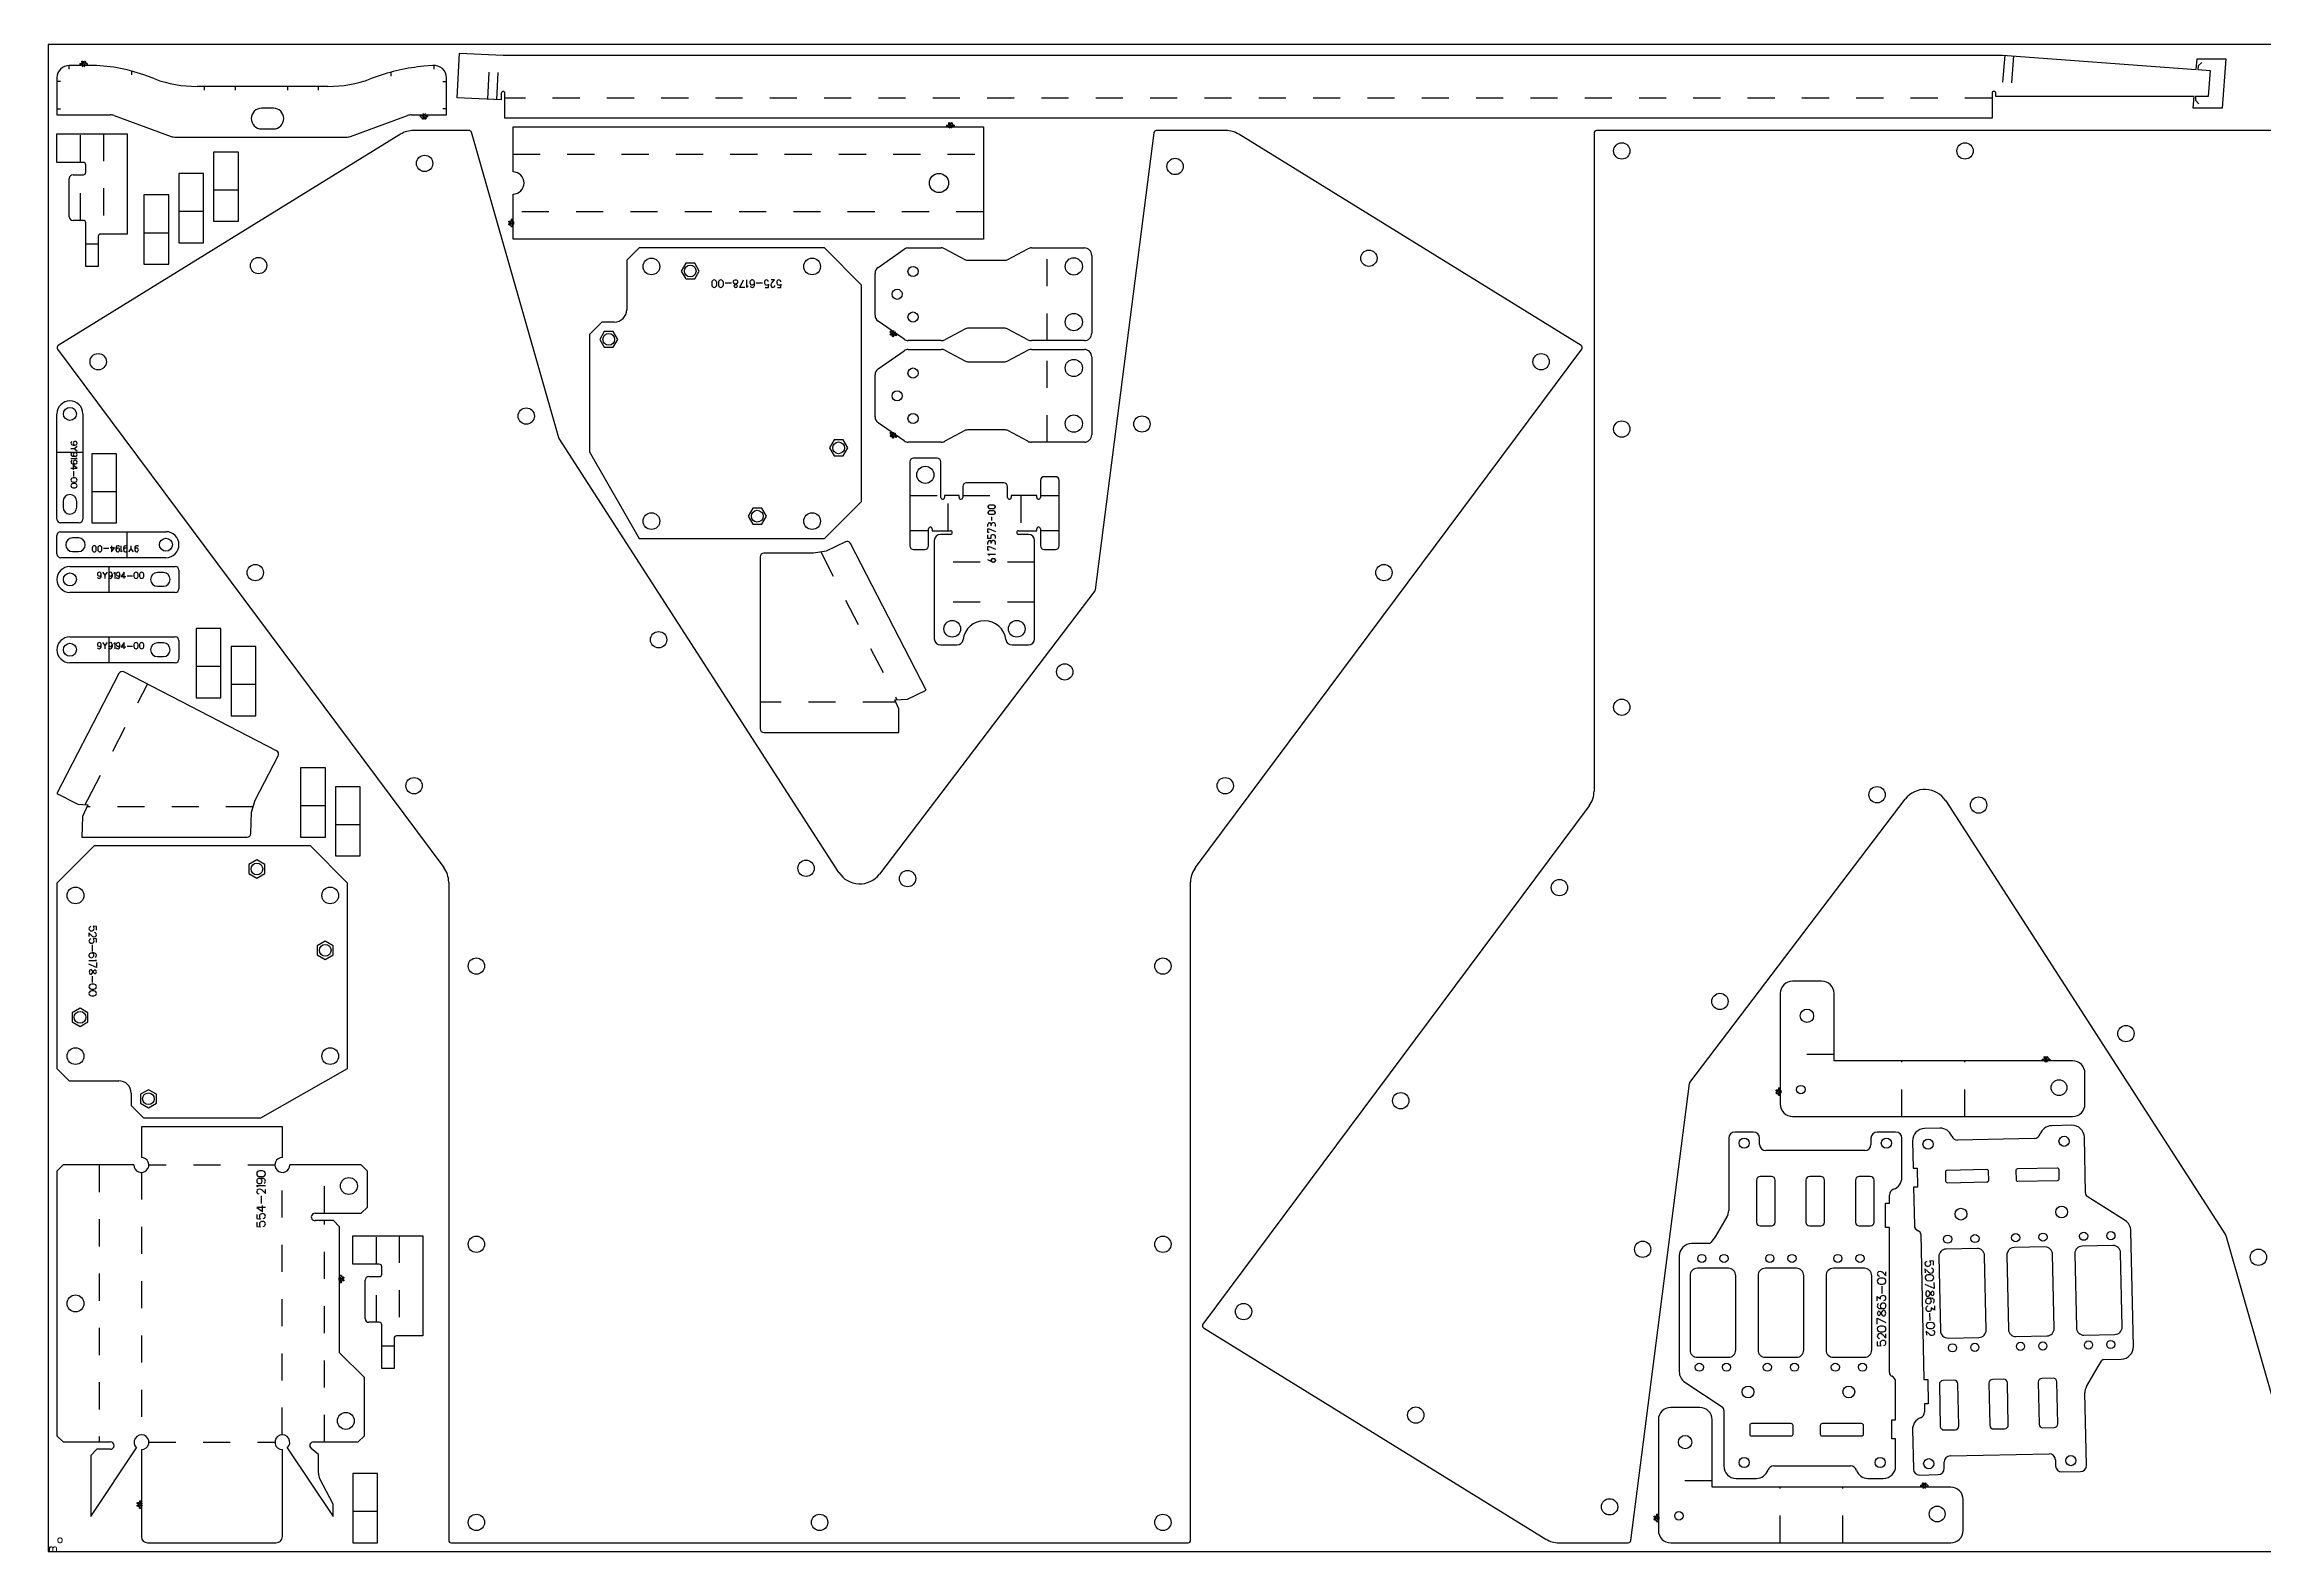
# Model space of a CAD drawing. Extents: x 2799 to 5850, y 686 to 1905.
# Drawn here: x 2799 to 4594, y 686 to 1905 of the extents above; entities that cross this region are included whole.
import ezdxf

# ---------------------------------------------------------------- set-up
doc = ezdxf.new("R2010")
doc.units = 0
doc.linetypes.add('DASHED', pattern=[43.935798, 21.967899, -21.967899])
doc.layers.get('0').update_dxf_attribs({"color": 1, "linetype": 'CONTINUOUS'})
for name, color, linetype in [('DUMMY-LAYOUT', 1, 'CONTINUOUS'), ('DUMMY-LAYOUT-MC-MC4', 1, 'CONTINUOUS'), ('DUMMY-LAYOUT-SHEET', 1, 'CONTINUOUS')]:
    doc.layers.add(name, color=color, linetype=linetype)
doc.styles.get("Standard").update_dxf_attribs({"font": 'simplex'})

# ---------------------------------------------------------------- blocks, each defined once
blk = doc.blocks.new('MDATUM')
at = {"color": 6, "linetype": 'CONTINUOUS'}
blk.add_text('m', height=6, dxfattribs=at).set_placement((0, 0))
blk = doc.blocks.new('ODATUM')
at = {"color": 6, "linetype": 'CONTINUOUS'}
blk.add_text('o', height=6, dxfattribs=at).set_placement((0, 0))
blk = doc.blocks.new('470-8278-02')
at = {"color": 1, "linetype": 'CONTINUOUS'}
for p, q in [((965.605085, 1233.203801), (546.249148, 920.761987)), ((1139.419737, 955.70374), (968.501974, 1232.650374)), ((1142.4, 900.3), (1142.4, 945.2)), ((534.3, 916.8), (2, 916.8)), ((0, 914.8), (0, 318.8)), ((893.850168, 827.722936), (1140.949832, 898.377064)), ((542.166898, 601.212017), (893.31669, 827.481202)), ((769.989571, 394.307875), (540.895712, 568.47875)), ((1140.654508, 346.48374), (770.945492, 393.91626)), ((1142.4, 288.4), (1142.4, 344.5)), ((2, 316.8), (534.3, 316.8)), ((546.249148, 312.838013), (965.605085, 0.396199)), ((968.501974, 0.949626), (1139.419737, 277.89626))]:
    blk.add_line(p, q, dxfattribs=at)
for centre in [(955.4, 1200.3), (784.8, 1073.2), (1033.1, 1070.6), (612.4, 944.8), (1115.8, 936.3), (16.5, 894.4), (241.5, 894.4), (466.5, 894.4), (911.4, 854.1), (730.5, 747), (545.6, 627.8), (16.5, 616.8), (537.3, 545.7), (704.5, 418.6), (905, 356.1), (16.5, 339.2), (241.5, 339.2), (466.5, 339.2), (1113.3, 329.3), (612.4, 288.8), (784.8, 160.4), (1039.1, 172.6), (955.4, 33.3)]:
    blk.add_circle(centre, 6.6, dxfattribs=at)
for centre, radius, start, end in [((966.8, 1231.6), 2, 31.680832, 126.688012), ((1122.4, 945.2), 20, 0, 31.680832), ((2, 914.8), 2, 90, 180), ((534.3, 936.8), 20, 270, 306.688012), ((1140.4, 900.3), 2, 285.957019, 0), ((894.4, 825.8), 2, 105.957019, 122.796378), ((553, 584.4), 20, 122.796378, 232.755728), ((771.2, 395.9), 2, 232.755728, 262.689068), ((1140.4, 344.5), 2, 0, 82.689068), ((2, 318.8), 2, 180, 270), ((534.3, 296.8), 20, 53.311988, 90), ((1122.4, 288.4), 20, 328.319168, 0), ((966.8, 2), 2, 233.311988, 328.319168)]:
    blk.add_arc(centre, radius, start, end, dxfattribs=at)
blk = doc.blocks.new('TDATUM')
at = {"color": 5, "linetype": 'CONTINUOUS'}
for p, q in [((1, -1), (-1, 1)), ((1, 1), (-1, -1))]:
    blk.add_line(p, q, dxfattribs=at)
at = {"color": 6, "linetype": 'CONTINUOUS'}
for p, q in [((-1.5, -0.5), (-3, -0.5)), ((-3, -1.5), (-3, -0.5)), ((-3, -1.5), (-1.5, -1.5)), ((-1.5, -3), (-1.5, -1.5)), ((-0.5, -1.5), (-0.5, -3)), ((0.5, -1.5), (0.5, -3)), ((1.5, -0.5), (3, -0.5)), ((3, -1.5), (1.5, -1.5)), ((1.5, -3), (1.5, -1.5)), ((3, -1.5), (3, -0.5))]:
    blk.add_line(p, q, dxfattribs=at)
for centre in [(-1, -3), (1, -3)]:
    blk.add_circle(centre, 0.5, dxfattribs=at)
for centre, start, end in [((-1.5, -1.5), 0, 90), ((1.5, -1.5), 90, 180)]:
    blk.add_arc(centre, 1, start, end, dxfattribs=at)
blk = doc.blocks.new('543-2433-00')
at = {"color": 1, "linetype": 'CONTINUOUS'}
for p, q in [((26.4, 58), (10, 58)), ((304.074741, 58), (296.780905, 57.322224)), ((0, 48), (0, 18)), ((79.064469, 47.04289), (70.221292, 50.2651)), ((219.204845, 41), (113.299853, 41)), ((257.308093, 48.452233), (253.440229, 47.04289)), ((315, 18), (315, 48.042897)), ((0, 18), (42.934899, 18)), ((175.05, 23.375), (165.55, 23.375)), ((286.865101, 18), (315, 18)), ((46.358438, 17.395711), (92.441562, 0.604289)), ((95.865101, 0), (233.934899, 0)), ((165.55, 6.625), (175.05, 6.625)), ((237.358438, 0.604289), (283.441562, 17.395711))]:
    blk.add_line(p, q, dxfattribs=at)
at = {"color": 8, "linetype": 'CONTINUOUS'}
for p, q in [((10, 55), (10, 58)), ((305, 55.042897), (305, 58.042897)), ((3, 45), (0, 45)), ((60.23, 53.448496), (60.23, 50.335078)), ((119.21, 38), (119.21, 41)), ((144.21, 41), (144.21, 38)), ((186.46, 41), (186.46, 38)), ((211.46, 38), (211.46, 41)), ((269.936, 52.462247), (269.936, 49.351052)), ((312, 45), (315, 45)), ((0, 23), (3, 23)), ((315, 23), (312, 23))]:
    blk.add_line(p, q, dxfattribs=at)
at = {"color": 1, "linetype": 'CONTINUOUS'}
for centre, radius, start, end in [((10, 48), 10, 90, 180), ((26.4, -70), 128, 69.979652, 90), ((311.4, -100), 158, 95.308938, 110.020348), ((305, 48.042897), 10, 0, 95.308938), ((113.299853, 141), 100, 249.979652, 270), ((219.204845, 141), 100, 270, 290.020348), ((42.934899, 8), 10, 69.979652, 90), ((165.55, 15), 8.375, 90, 270), ((175.05, 15), 8.375, 270, 90), ((286.865101, 8), 10, 90, 110.020348), ((95.865101, 10), 10, 249.979652, 270), ((233.934899, 10), 10, 270, 290.020348)]:
    blk.add_arc(centre, radius, start, end, dxfattribs=at)
at = {"rotation": 180}
blk.add_blockref('TDATUM', (21.519022, 58), dxfattribs=at)
blk.add_blockref('TDATUM', (297.01256, 18))
blk = doc.blocks.new('87603496-A')
at = {"color": 1, "linetype": 'CONTINUOUS'}
for p, q in [((0, 0), (0, 56.696681)), ((0, 56.696681), (81, 56.696681)), ((81, 56.696681), (81, 35.348341)), ((23, 21.348341), (23, 0)), ((31, 23.348341), (25, 23.348341)), ((33, 13), (33, 21.348341)), ((70, 21.348341), (70, 13)), ((107.348341, 23.348341), (72, 23.348341)), ((83, 33.348341), (107.348341, 33.348341)), ((107.348341, 33.348341), (107.348341, 23.348341)), ((23, 0), (0, 0)), ((67, 10), (36, 10))]:
    blk.add_line(p, q, dxfattribs=at)
at = {"color": 3, "linetype": 'DASHED'}
for p, q in [((0, 37.522511), (81, 37.522511)), ((23, 19.17417), (0, 19.17417)), ((70, 19.17417), (33, 19.17417)), ((89.17417, 33.348341), (89.17417, 23.348341))]:
    blk.add_line(p, q, dxfattribs=at)
at = {"color": 1, "linetype": 'CONTINUOUS'}
for centre, radius, start, end in [((25, 21.348341), 2, 90, 180), ((31, 21.348341), 2, 0, 90), ((72, 21.348341), 2, 90, 180), ((83, 35.348341), 2, 180, 270), ((36, 13), 3, 180, 270), ((67, 13), 3, 270, 0)]:
    blk.add_arc(centre, radius, start, end, dxfattribs=at)
blk = doc.blocks.new('9Y9194-00')
at = {"color": 1, "linetype": 'CONTINUOUS'}
for p, q in [((0, 10.5), (0, 95.660911)), ((3, 98.660911), (18, 98.660911)), ((21, 95.660911), (21, 10.5)), ((4.945, 86.045911), (4.945, 81.275911)), ((16.055, 81.275911), (16.055, 86.045911))]:
    blk.add_line(p, q, dxfattribs=at)
at = {"color": 8, "linetype": 'CONTINUOUS'}
for p, q in [((9.655644, 54.446318), (4.655644, 54.446318)), ((4.655644, 54.446318), (7.988977, 52.065365)), ((7.988977, 70.160604), (6.322311, 70.160604)), ((6.322311, 66.82727), (7.988977, 66.82727)), ((7.988977, 65.636794), (6.322311, 65.636794)), ((6.322311, 62.303461), (7.988977, 62.303461)), ((7.512787, 56.82727), (7.512787, 61.112984)), ((7.988977, 52.065365), (7.988977, 55.636794)), ((4.655644, 46.82727), (9.655644, 46.82727)), ((4.655644, 40.636794), (7.036596, 38.732032)), ((4.655644, 36.82727), (7.036596, 38.732032)), ((7.036596, 38.732032), (9.655644, 38.732032))]:
    blk.add_line(p, q, dxfattribs=at)
at = {"color": 3, "linetype": 'DASHED'}
blk.add_line((0, 41.830455), (21, 41.830455), dxfattribs=at)
at = {"color": 1, "linetype": 'CONTINUOUS'}
blk.add_circle((10.5, 10.5), 5.25, dxfattribs=at)
for centre, radius, start, end in [((3, 95.660911), 3, 90, 180), ((10.5, 86.045911), 5.555, 0, 180), ((18, 95.660911), 3, 0, 90), ((10.5, 81.275911), 5.555, 180, 0), ((10.5, 10.5), 10.5, 180, 0)]:
    blk.add_arc(centre, radius, start, end, dxfattribs=at)
at = {"color": 8, "linetype": 'CONTINUOUS'}
for centre, radius, start, end in [((6.322311, 68.493937), 1.666667, 90.000001, 270), ((6.322311, 63.970127), 1.666667, 90.000001, 270), ((7.988977, 68.493937), 1.666667, 270.000001, 90), ((7.988977, 63.970127), 1.666667, 270.000001, 90), ((6.148862, 49.412287), 1.493606, 101.694426, 178.694429), ((6.203263, 49.565365), 1.552191, 184.398706, 274.398705), ((3.863161, 45.488861), 1.555432, 14.369898, 59.369897), ((6.148862, 43.22181), 1.493606, 101.694426, 178.694429), ((6.203263, 43.374889), 1.552191, 184.398706, 274.398705), ((7.155644, 45.202719), 5.821372, 77, 103), ((7.155644, 39.012242), 5.821372, 77, 103), ((6.230333, 49.403045), 1.521165, 1.630103, 104.630102), ((6.230333, 43.212569), 1.521165, 1.630103, 104.630102), ((6.426539, 49.34209), 1.328438, 265.500001, 4.5), ((6.426539, 43.151614), 1.328438, 265.500001, 4.5), ((8.162426, 49.412287), 1.493606, 1.305569, 78.305571), ((8.162426, 43.221811), 1.493606, 1.305569, 78.305571), ((8.009896, 49.376335), 1.647236, 304.43495, 2.434949), ((8.009896, 43.185859), 1.647236, 304.43495, 2.434949), ((6.148862, 34.174191), 1.493606, 101.694426, 178.694429), ((6.203263, 34.32727), 1.552191, 184.398706, 274.398705), ((7.155644, 29.964623), 5.821372, 77, 103), ((6.230333, 34.16495), 1.521165, 1.630103, 104.630102), ((6.426539, 34.103994), 1.328438, 265.500001, 4.5), ((8.162426, 34.174192), 1.493606, 1.305569, 78.305571), ((8.009896, 34.13824), 1.647236, 304.43495, 2.434949)]:
    blk.add_arc(centre, radius, start, end, dxfattribs=at)
blk = doc.blocks.new('433-6158-01')
at = {"color": 1, "linetype": 'CONTINUOUS'}
for p, q in [((0, 16.496693), (1.796912, 52.496848)), ((1.796912, 52.496848), (36.997049, 50.899867)), ((36.997049, 50.899867), (1249.597045, 51.003877)), ((1249.597045, 51.003877), (1406.428823, 39.348373)), ((1406.428823, 39.348373), (1407.109277, 48.018217)), ((1407.109277, 48.018217), (1430.380622, 48.018217)), ((1430.380622, 48.018217), (1427.241217, 8.018217)), ((35.5497, 19.999742), (35.550154, 14.699743)), ((38.551439, 0), (38.5497, 20)), ((1241.309695, 20.103166), (1241.311444, 0)), ((1244.309918, 17.503424), (1244.309695, 20.103424)), ((35.550154, 14.699743), (0, 16.496693)), ((1241.311444, 0), (38.551439, 0)), ((1404.715399, 17.517182), (1244.309918, 17.503424)), ((1403.969872, 8.018217), (1404.715399, 17.517182)), ((1427.241217, 8.018217), (1403.969872, 8.018217))]:
    blk.add_line(p, q, dxfattribs=at)
at = {"color": 3, "linetype": 'DASHED'}
for p, q in [((24.668511, 15.249776), (26.471785, 51.377383)), ((31.859332, 14.886302), (33.66446, 51.051062)), ((1251.554606, 50.858394), (1248.936768, 17.503821)), ((1258.734865, 50.324768), (1256.158958, 17.50444)), ((1241.310038, 16.103166), (38.550043, 16))]:
    blk.add_line(p, q, dxfattribs=at)
at = {"color": 11, "linetype": 'CONTINUOUS'}
for p, q in [((1407.860269, 42.250263), (1407.625533, 39.259435)), ((1407.625533, 39.259435), (1417.598116, 38.518288)), ((1410.890543, 44.861285), (1407.860269, 42.250263)), ((1417.598116, 38.518288), (1415.949918, 17.518146)), ((1405.919098, 17.517286), (1405.674178, 14.396693)), ((1405.674178, 14.396693), (1408.502605, 11.568266)), ((1415.949918, 17.518146), (1405.919098, 17.517286))]:
    blk.add_line(p, q, dxfattribs=at)
at = {"color": 1, "linetype": 'CONTINUOUS'}
for centre in [(37.0497, 19.999871), (1242.809695, 20.103295)]:
    blk.add_arc(centre, 1.5, 0.004927, 180.004915, dxfattribs=at)
blk = doc.blocks.new('5542190-01')
at = {"color": 1, "linetype": 'CONTINUOUS'}
for p, q in [((86.630738, 251.135838), (81.630738, 246.135838)), ((81.630738, 246.135838), (81.630738, 207.976879)), ((300.630738, 251.135838), (86.630738, 251.135838)), ((305.630738, 246.135838), (300.630738, 251.135838)), ((305.630738, 188.817746), (305.630738, 246.135838)), ((70.630738, 223.776879), (21.330738, 223.776879)), ((21.330738, 223.776879), (76.876096, 186.802721)), ((75.630738, 218.776879), (70.630738, 223.776879)), ((75.630738, 207.976879), (75.630738, 218.776879)), ((75.361778, 182.817919), (5, 182.817919)), ((336.539698, 182.817919), (311.585218, 182.817919)), ((336.539698, 68.817919), (336.539698, 182.817919)), ((0, 177.817919), (0, 73.817919)), ((5, 68.817919), (75.361778, 68.817919)), ((76.876096, 64.833117), (21.330738, 27.85896)), ((305.630738, 5), (305.630738, 62.818092)), ((311.585218, 68.817919), (336.539698, 68.817919)), ((31.130738, 27.85896), (51.768757, 38.540039)), ((56.365106, 39.65896), (71.430738, 39.65896)), ((71.430738, 39.65896), (76.3187, 45.570629)), ((81.630738, 43.65896), (81.630738, 7.5)), ((260.630738, 27.5), (260.630738, 42.40896)), ((266.630738, 42.40896), (266.630738, 5)), ((21.330738, 27.85896), (31.130738, 27.85896)), ((133.630738, 2.5), (153.630738, 22.5)), ((153.630738, 22.5), (255.630738, 22.5)), ((255.630738, 22.5), (260.630738, 27.5)), ((81.630738, 7.5), (86.630738, 2.5)), ((86.630738, 2.5), (133.630738, 2.5)), ((266.630738, 5), (271.630738, 0)), ((271.630738, 0), (300.630738, 0)), ((300.630738, 0), (305.630738, 5))]:
    blk.add_line(p, q, dxfattribs=at)
at = {"color": 3, "linetype": 'DASHED'}
for p, q in [((305.630738, 216.931358), (81.630738, 216.931358)), ((299.585391, 182.772399), (87.361606, 182.772399)), ((81.361778, 176.817919), (81.361778, 74.817919)), ((305.585218, 74.817919), (305.585218, 176.817919)), ((87.361606, 68.863439), (299.585391, 68.863439)), ((81.630738, 34.70448), (260.630738, 34.70448)), ((266.630738, 34.70448), (305.630738, 34.70448))]:
    blk.add_line(p, q, dxfattribs=at)
at = {"color": 8, "linetype": 'CONTINUOUS'}
for p, q in [((255.913229, 89.585167), (255.579896, 86.585167)), ((259.246562, 89.585167), (255.913229, 89.585167)), ((262.246562, 89.585167), (261.913229, 86.585167)), ((265.579896, 89.585167), (262.246562, 89.585167)), ((271.246562, 89.585167), (267.913229, 84.9185)), ((267.913229, 84.9185), (272.913229, 84.9185)), ((271.246562, 82.585167), (271.246562, 89.585167)), ((274.579896, 85.585167), (280.579896, 85.585167)), ((284.913229, 84.9185), (282.579896, 82.585167)), ((282.579896, 82.585167), (285.913229, 82.585167)), ((288.913229, 89.585167), (288.913229, 82.585167)), ((296.246562, 87.251834), (296.246562, 84.9185)), ((300.913229, 84.9185), (300.913229, 87.251834))]:
    blk.add_line(p, q, dxfattribs=at)
at = {"color": 1, "linetype": 'CONTINUOUS'}
for centre in [(193.630738, 236.135838), (98.630738, 17.5), (288.630738, 15)]:
    blk.add_circle(centre, 6.85, dxfattribs=at)
for centre, radius, start, end in [((78.630738, 207.976879), 3, 180, 0), ((5, 177.817919), 5, 90, 180), ((81.361778, 182.817919), 6, 180, 138.384097), ((305.585218, 182.817919), 6, 89.565309, 0), ((5, 73.817919), 5, 180, 270), ((81.361778, 68.817919), 6, 221.615903, 180), ((305.585218, 68.817919), 6, 0, 270.434691), ((56.365106, 29.65896), 10, 90, 117.363547), ((78.630738, 43.65896), 3, 0, 140.414943), ((263.630741, 42.408955), 3.000003, 151.923054, 179.999907), ((263.617242, 42.417643), 2.984005, 142.53901, 151.948252), ((263.630741, 42.408955), 3.000005, 0.000093, 142.564106)]:
    blk.add_arc(centre, radius, start, end, dxfattribs=at)
at = {"color": 8, "linetype": 'CONTINUOUS'}
for centre, radius, start, end in [((257.33229, 85.166106), 2.25491, 129, 141), ((257.035237, 85.219142), 2.03635, 93.434949, 123.434949), ((257.960873, 84.675673), 2.091048, 191.694426, 268.694429), ((257.746562, 83.642271), 3.704509, 77, 103), ((257.746562, 84.751834), 2.173068, 274.398706, 4.398705), ((257.929974, 85.601912), 1.773313, 21.499998, 68.5), ((256.31686, 84.727741), 3.601425, 3.036243, 25.036243), ((263.665623, 85.166106), 2.25491, 129, 141), ((263.368571, 85.219142), 2.03635, 93.434949, 123.434949), ((264.294206, 84.675673), 2.091048, 191.694426, 268.694429), ((264.079896, 83.642271), 3.704509, 77, 103), ((264.079896, 84.751834), 2.173068, 274.398706, 4.398705), ((264.263308, 85.601912), 1.773313, 21.499998, 68.5), ((262.650193, 84.727741), 3.601425, 3.036243, 25.036243), ((284.188474, 87.621539), 1.964487, 88.305569, 171.305571), ((284.196149, 87.612255), 1.973556, 29.536243, 88.536243), ((281.632374, 88.420808), 4.798975, 313.130102, 333.130102), ((282.951473, 87.4185), 3.183255, 338.500002, 21.5), ((287.039456, 90.694643), 2.177605, 284.369898, 329.369897), ((292.746562, 87.4185), 2.173068, 94.398706, 184.398705), ((292.433976, 87.105914), 1.859814, 175.500001, 274.5), ((292.48192, 84.889215), 2.30613, 214.43495, 272.434949), ((292.519314, 87.380603), 2.129631, 271.630103, 14.630102), ((292.532252, 84.675673), 2.091048, 271.305569, 348.305571), ((292.532252, 87.494661), 2.091048, 11.694426, 88.694429), ((286.638857, 86.085167), 8.149921, 347, 13), ((298.579896, 87.251834), 2.333333, 0.000001, 180), ((298.579896, 84.9185), 2.333333, 180.000001, 0)]:
    blk.add_arc(centre, radius, start, end, dxfattribs=at)
at = {"rotation": 180}
blk.add_blockref('TDATUM', (31.022394, 182.817919), dxfattribs=at)
blk.add_blockref('TDATUM', (213.344629, 22.5))
blk = doc.blocks.new('5256179-00')
at = {"color": 1, "linetype": 'CONTINUOUS'}
for p, q in [((30, 235), (0, 205)), ((180, 235), (30, 235)), ((220, 165), (180, 235)), ((0, 205), (0, 30)), ((220, 70), (220, 165)), ((200, 60), (210, 60)), ((210, 60), (220, 70)), ((190, 10), (190, 50)), ((0, 30), (30, 0)), ((30, 0), (180, 0)), ((180, 0), (190, 10))]:
    blk.add_line(p, q, dxfattribs=at)
at = {"color": 8, "linetype": 'CONTINUOUS'}
for p, q in [((80.755, 223.41), (77.055, 217)), ((77.055, 217), (80.755, 210.59)), ((88.045, 223.41), (80.755, 223.41)), ((91.745, 217), (88.045, 223.41)), ((88.045, 210.59), (91.745, 217)), ((80.755, 210.59), (88.045, 210.59)), ((14.955, 168.11), (11.255, 161.7)), ((11.255, 161.7), (14.955, 155.29)), ((22.245, 168.11), (14.955, 168.11)), ((25.945, 161.7), (22.245, 168.11)), ((22.245, 155.29), (25.945, 161.7)), ((14.955, 155.29), (22.245, 155.29)), ((200.855, 80.41), (197.155, 74)), ((197.155, 74), (200.855, 67.59)), ((208.145, 80.41), (200.855, 80.41)), ((211.845, 74), (208.145, 80.41)), ((208.145, 67.59), (211.845, 74)), ((200.855, 67.59), (208.145, 67.59)), ((65.226458, 31.922484), (64.940744, 29.351055)), ((68.083601, 31.922484), (65.226458, 31.922484)), ((72.369315, 27.922484), (70.369315, 25.922484)), ((70.369315, 25.922484), (73.226458, 25.922484)), ((75.226458, 31.922484), (74.940744, 29.351055)), ((78.083601, 31.922484), (75.226458, 31.922484)), ((80.083601, 28.493913), (85.226458, 28.493913)), ((88.369315, 25.922484), (88.65503, 25.922484)), ((92.940744, 31.922484), (92.940744, 25.922484)), ((94.369315, 31.922484), (98.369315, 31.922484)), ((98.369315, 31.922484), (95.512173, 25.922484)), ((102.65503, 29.922484), (100.369315, 28.208198)), ((103.512173, 28.208198), (100.940744, 29.922484)), ((105.226458, 28.493913), (110.369315, 28.493913)), ((111.797887, 29.922484), (111.797887, 27.922484)), ((115.797887, 27.922484), (115.797887, 29.922484)), ((117.226458, 29.922484), (117.226458, 27.922484)), ((121.226458, 27.922484), (121.226458, 29.922484)), ((134.955, 25.11), (131.255, 18.7)), ((131.255, 18.7), (134.955, 12.29)), ((142.245, 25.11), (134.955, 25.11)), ((145.945, 18.7), (142.245, 25.11)), ((142.245, 12.29), (145.945, 18.7)), ((134.955, 12.29), (142.245, 12.29))]:
    blk.add_line(p, q, dxfattribs=at)
at = {"color": 1, "linetype": 'CONTINUOUS'}
for centre, radius in [((40, 221), 6.75), ((84.4, 217), 4.75), ((170, 221), 6.75), ((18.6, 161.7), 4.75), ((204.5, 74), 4.75), ((40, 15), 6.75), ((138.6, 18.7), 4.75), ((170, 15), 6.75)]:
    blk.add_circle(centre, radius, dxfattribs=at)
blk.add_arc((200, 50), 10, 90, 180, dxfattribs=at)
at = {"color": 8, "linetype": 'CONTINUOUS'}
for centre, radius, start, end in [((66.442796, 28.134718), 1.93278, 129, 141), ((66.981581, 27.714346), 1.792327, 191.694426, 268.694429), ((66.18818, 28.180177), 1.745443, 93.434949, 123.434949), ((66.797887, 26.828573), 3.175294, 77, 103), ((66.797887, 27.779627), 1.862629, 274.398706, 4.398705), ((66.955097, 28.508266), 1.519982, 21.499998, 68.5), ((65.572427, 27.758976), 3.086936, 3.036243, 25.036243), ((71.748097, 30.239375), 1.683846, 88.305569, 171.305571), ((71.754675, 30.231417), 1.691619, 29.536243, 88.536243), ((69.557154, 30.924462), 4.113407, 313.130102, 333.130102), ((70.68781, 30.065341), 2.728504, 338.500002, 21.5), ((76.442796, 28.134718), 1.93278, 129, 141), ((76.981581, 27.714346), 1.792327, 191.694426, 268.694429), ((76.18818, 28.180177), 1.745443, 93.434949, 123.434949), ((76.797887, 26.828573), 3.175294, 77, 103), ((76.797887, 27.779627), 1.862629, 274.398706, 4.398705), ((76.955097, 28.508266), 1.519982, 21.499998, 68.5), ((75.572427, 27.758976), 3.086936, 3.036243, 25.036243), ((93.461635, 28.922484), 6.985646, 167, 193), ((88.421242, 28.097825), 1.825398, 91.630102, 194.630102), ((88.410153, 30.130622), 1.792327, 91.305571, 168.305574), ((88.410153, 27.714346), 1.792327, 191.694429, 268.694431), ((88.453295, 29.947586), 1.976683, 34.434949, 92.434948), ((88.369315, 27.922484), 2, 0, 89.999999), ((88.512173, 27.779627), 1.862629, 274.398705, 4.398704), ((91.334652, 32.873463), 1.866519, 284.369898, 329.369897), ((100.940744, 27.351055), 1.030158, 123.690069, 213.690068), ((101.419207, 28.022268), 1.824281, 222.934948, 263.934949), ((101.3826, 30.723152), 1.014857, 115.809932, 176.809934), ((101.514611, 30.92411), 1.154373, 187.190068, 240.190067), ((101.921703, 30.122464), 1.804273, 93.934949, 122.934949), ((101.940744, 28.783829), 2.672841, 254.5, 285.5), ((101.674071, 30.122464), 1.804273, 57.065051, 86.065052), ((102.213174, 30.723152), 1.014857, 3.190068, 64.190069), ((102.081163, 30.92411), 1.154373, 299.809932, 352.809932), ((102.462281, 28.022268), 1.824281, 276.06505, 317.065051), ((102.940744, 27.351055), 1.030158, 326.309933, 56.309932), ((113.797887, 29.922484), 2, 0.000001, 180), ((113.797887, 27.922484), 2, 180.000001, 0), ((119.226458, 29.922484), 2, 0.000001, 180), ((119.226458, 27.922484), 2, 180.000001, 0)]:
    blk.add_arc(centre, radius, start, end, dxfattribs=at)
blk = doc.blocks.new('4975036ITEM06-01')
at = {"color": 1, "linetype": 'CONTINUOUS'}
for p, q in [((0, 131.254879), (0, 22.154879)), ((141.989291, 134.254879), (3, 134.254879)), ((144.989291, 91.006561), (144.989291, 131.254879)), ((146.78007, 80.863743), (144.989291, 91.006561)), ((154.26345, 65.238438), (146.78007, 80.863743)), ((34.180299, 0), (152.933406, 61.276603)), ((0, 22.154879), (19.040467, 22.154879)), ((19.040467, 22.154879), (26.408952, 25.456388)), ((26.408952, 25.456388), (26.904766, 15.191323)), ((26.904766, 15.191323), (34.180299, 0))]:
    blk.add_line(p, q, dxfattribs=at)
at = {"color": 3, "linetype": 'DASHED'}
for p, q in [((24.494645, 29.332481), (24.494646, 134.254879)), ((146.00221, 85.269476), (26.498353, 23.605486)), ((24.494645, 24.598668), (24.494645, 29.332481))]:
    blk.add_line(p, q, dxfattribs=at)
at = {"color": 1, "linetype": 'CONTINUOUS'}
for centre, start, end in [((3, 131.254879), 90, 180), ((141.989291, 131.254879), 0, 90), ((151.557749, 63.942605), 297.293734, 25.591015)]:
    blk.add_arc(centre, 3, start, end, dxfattribs=at)
blk = doc.blocks.new('R176526-B')
at = {"color": 1, "linetype": 'CONTINUOUS'}
for p, q in [((56, 20), (0, 20)), ((0, 20), (0, 0)), ((56, 0), (56, 20)), ((0, 0), (56, 0))]:
    blk.add_line(p, q, dxfattribs=at)
at = {"color": 3, "linetype": 'DASHED'}
blk.add_line((25.5, 20), (25.5, 0), dxfattribs=at)
blk = doc.blocks.new('5552385-00')
at = {"color": 1, "linetype": 'CONTINUOUS'}
for p, q in [((0, 0), (0, 380.5)), ((0, 380.5), (36.385398, 380.5)), ((54.385398, 380.5), (90.770795, 380.5)), ((90.770795, 380.5), (90.770795, 0)), ((90.770795, 0), (0, 0))]:
    blk.add_line(p, q, dxfattribs=at)
at = {"color": 3, "linetype": 'DASHED'}
for p, q in [((21.942699, 0), (21.942699, 380.5)), ((68.828096, 380.5), (68.828096, 0))]:
    blk.add_line(p, q, dxfattribs=at)
at = {"color": 1, "linetype": 'CONTINUOUS'}
blk.add_circle((45.385398, 36), 7.75, dxfattribs=at)
blk.add_arc((45.385398, 380.5), 9, 180, 0, dxfattribs=at)
for p, rotation in [((13.106332, 380.5), 180), ((90.770795, 26.774484), 90)]:
    blk.add_blockref('TDATUM', p, dxfattribs=dict(rotation=rotation))
blk = doc.blocks.new('5679623-01')
at = {"color": 1, "linetype": 'CONTINUOUS'}
for p, q in [((0, 126.489482), (0, 169.249727)), ((6, 175.249727), (69, 175.249727)), ((75, 169.249727), (75, 126.489482)), ((9.30341, 107.416555), (0.69659, 123.683445)), ((74.30341, 123.683445), (65.69659, 107.416555)), ((10, 75.389482), (10, 104.610518)), ((65, 104.610518), (65, 75.389482)), ((0.69659, 56.316555), (9.30341, 72.583445)), ((65.69659, 72.583445), (74.30341, 56.316555)), ((0, 26.891333), (0, 53.510518)), ((75, 53.510518), (75, 26.891333)), ((15.708542, 2.559226), (1.084608, 23.450559)), ((73.915392, 23.450559), (59.291458, 2.559226)), ((54.376067, 0), (20.623933, 0))]:
    blk.add_line(p, q, dxfattribs=at)
at = {"color": 3, "linetype": 'DASHED'}
blk.add_line((75, 139.194861), (0, 139.194861), dxfattribs=at)
at = {"color": 1, "linetype": 'CONTINUOUS'}
for centre, radius in [((15, 160.749727), 7), ((60, 160.749727), 7), ((19.1, 30.7), 4.1), ((37.5, 17.8), 4.1), ((55.9, 30.7), 4.1)]:
    blk.add_circle(centre, radius, dxfattribs=at)
for centre, start, end in [((6, 169.249727), 90, 180), ((69, 169.249727), 0, 90), ((6, 126.489482), 180, 207.883341), ((69, 126.489482), 332.116659, 0), ((4, 104.610518), 0, 27.883341), ((71, 104.610518), 152.116659, 180), ((4, 75.389482), 332.116659, 0), ((71, 75.389482), 180, 207.883341), ((6, 53.510518), 152.116659, 180), ((69, 53.510518), 0, 27.883341), ((6, 26.891333), 180, 214.99202), ((69, 26.891333), 325.00798, 0), ((20.623933, 6), 214.99202, 270), ((54.376067, 6), 270, 325.00798)]:
    blk.add_arc(centre, 6, start, end, dxfattribs=at)
at = {"rotation": 55}
blk.add_blockref('TDATUM', (68.265311, 15.379015), dxfattribs=at)
blk = doc.blocks.new('6173573ITEM01-00')
at = {"color": 1, "linetype": 'CONTINUOUS'}
for p, q in [((77.189915, 117.679644), (77.189915, 108.679643)), ((148.130625, 120.679644), (80.189915, 120.679644)), ((151.130626, 98.679643), (151.130626, 117.679644)), ((0, 95.914824), (0, 82.638926)), ((84.410269, 100.914824), (5, 100.914824)), ((80.189915, 105.679643), (94.041755, 105.679643)), ((89.410269, 87.919823), (89.410269, 95.914824)), ((93.91027, 102.679643), (92.410269, 102.679643)), ((92.410269, 102.679643), (92.410269, 87.919823)), ((119.278785, 95.679643), (148.130625, 95.679643)), ((120.910271, 92.679643), (119.410271, 92.679643)), ((120.910271, 80.919823), (120.910271, 92.679643)), ((128.130625, 77.919823), (119.278785, 77.919823)), ((119.410271, 80.919823), (120.910271, 80.919823)), ((131.130625, 44.759821), (131.130625, 74.919823)), ((0, 38.040718), (0, 24.76482)), ((119.278785, 41.759821), (128.130625, 41.759821)), ((120.910271, 38.759821), (119.410271, 38.759821)), ((120.910271, 18.000001), (120.910271, 38.759821)), ((5, 19.76482), (84.410269, 19.76482)), ((89.410269, 24.76482), (89.410269, 32.759821)), ((92.410269, 32.759821), (92.410269, 18.000001)), ((92.410269, 18.000001), (93.91027, 18.000001)), ((119.410271, 18.000001), (120.910271, 18.000001)), ((77.189915, 12.000001), (77.189915, 3)), ((94.041755, 15.000001), (80.189915, 15.000001)), ((80.189915, 0), (133.130625, 0)), ((133.130625, 15.000001), (119.278785, 15.000001)), ((136.130625, 3), (136.130625, 12.000001))]:
    blk.add_line(p, q, dxfattribs=at)
at = {"color": 3, "linetype": 'DASHED'}
for p, q in [((92.300093, 105.679643), (92.300093, 120.679644)), ((121.020448, 120.679644), (121.020448, 95.679643)), ((34.640651, 19.76482), (34.640651, 100.914824)), ((66.994221, 19.76482), (66.994221, 100.914824)), ((92.410269, 89.790973), (120.910271, 89.790973)), ((121.020448, 77.919823), (121.020448, 41.759821)), ((120.910271, 30.88867), (92.410269, 30.88867)), ((92.300093, 0), (92.300093, 15.000001)), ((121.020448, 15.000001), (121.020448, 0))]:
    blk.add_line(p, q, dxfattribs=at)
at = {"color": 8, "linetype": 'CONTINUOUS'}
for p, q in [((66.994221, 53.966955), (68.794221, 57.566955)), ((66.994221, 52.766955), (66.994221, 53.966955)), ((68.194221, 54.866955), (68.794221, 54.866955)), ((72.394221, 56.366955), (73.594221, 57.566955)), ((73.594221, 57.566955), (73.594221, 51.566955)), ((76.594221, 56.666955), (76.594221, 57.566955)), ((76.594221, 57.566955), (79.594221, 57.566955)), ((79.594221, 56.666955), (77.494221, 51.566955)), ((79.594221, 57.566955), (79.594221, 56.666955)), ((81.394221, 57.566955), (83.194221, 57.566955)), ((81.994221, 54.866955), (83.194221, 54.866955)), ((84.394221, 56.366955), (84.394221, 56.066955)), ((86.194221, 55.166955), (86.194221, 57.566955)), ((86.194221, 57.566955), (89.194221, 57.566955)), ((87.994221, 55.166955), (86.194221, 55.166955)), ((89.194221, 52.766955), (89.194221, 53.966955)), ((90.994221, 56.666955), (90.994221, 57.566955)), ((90.994221, 57.566955), (93.994221, 57.566955)), ((93.994221, 56.666955), (91.894221, 51.566955)), ((93.994221, 57.566955), (93.994221, 56.666955)), ((95.794221, 57.566955), (97.594221, 57.566955)), ((96.394221, 54.866955), (97.594221, 54.866955)), ((98.794221, 56.366955), (98.794221, 56.066955)), ((100.594221, 54.266955), (103.594221, 54.266955)), ((105.694221, 56.366955), (105.694221, 52.766955)), ((107.194221, 57.566955), (106.894221, 57.566955)), ((108.394221, 52.766955), (108.394221, 56.366955)), ((110.494221, 56.366955), (110.494221, 52.766955)), ((111.994221, 57.566955), (111.694221, 57.566955)), ((113.194221, 52.766955), (113.194221, 56.366955)), ((68.794221, 51.566955), (68.194221, 51.566955)), ((69.994221, 53.666955), (69.994221, 52.766955)), ((81.394221, 51.566955), (83.194221, 51.566955)), ((84.394221, 52.766955), (84.394221, 53.666955)), ((86.194221, 51.566955), (87.994221, 51.566955)), ((95.794221, 51.566955), (97.594221, 51.566955)), ((98.794221, 52.766955), (98.794221, 53.666955)), ((106.894221, 51.566955), (107.194221, 51.566955)), ((111.694221, 51.566955), (111.994221, 51.566955))]:
    blk.add_line(p, q, dxfattribs=at)
at = {"color": 1, "linetype": 'CONTINUOUS'}
for centre, radius in [((137.630625, 108.179643), 6.9), ((13.100001, 86.399823), 6.75), ((13.100001, 34.279821), 6.75)]:
    blk.add_circle(centre, radius, dxfattribs=at)
for centre, radius, start, end in [((80.189915, 117.679644), 3, 90, 180), ((80.189915, 108.679643), 3, 180, 270), ((148.130625, 117.679644), 3, 0, 90), ((5, 95.914824), 5, 90, 180), ((84.410269, 95.914824), 5, 0, 90), ((93.91027, 104.179643), 1.5, 270, 0.00059), ((93.970682, 104.240524), 1.440874, 357.579006, 87.172634), ((119.349919, 94.240467), 1.440932, 92.829637, 182.419289), ((119.410271, 94.179643), 1.5, 180, 270), ((148.130625, 98.679643), 3, 270, 0), ((5, 82.638926), 5, 180, 262.337744), ((2, 60.339822), 17.500001, 277.662256, 82.337744), ((90.910269, 87.919823), 1.5, 180, 0), ((119.349864, 79.358947), 1.440879, 177.579211, 267.172429), ((119.410271, 79.419823), 1.5, 90, 180.00059), ((128.130625, 74.919823), 3, 0, 90), ((5, 38.040718), 5, 97.662256, 180), ((119.349918, 40.320646), 1.440932, 92.829631, 182.419295), ((119.410271, 40.259821), 1.5, 180, 270), ((128.130625, 44.759821), 3, 270, 0), ((5, 24.76482), 5, 180, 270), ((84.410269, 24.76482), 5, 270, 0), ((90.910269, 32.759821), 1.5, 0, 180), ((93.91027, 16.500001), 1.5, 0, 90), ((119.410271, 16.500001), 1.5, 90, 180.000595), ((80.189915, 12.000001), 3, 90, 180), ((80.189915, 3), 3, 180, 270), ((93.970622, 16.439176), 1.440932, 272.829631, 2.419295), ((119.349864, 16.439125), 1.440879, 177.579224, 267.172421), ((133.130625, 12.000001), 3, 0, 90), ((133.130625, 3), 3, 270, 0)]:
    blk.add_arc(centre, radius, start, end, dxfattribs=at)
at = {"color": 8, "linetype": 'CONTINUOUS'}
for centre, start, end in [((68.194221, 53.666955), 90, 179.999999), ((68.794221, 53.666955), 0, 89.999999), ((83.194221, 56.366955), 0, 89.999999), ((83.194221, 56.066955), 270, 359.999999), ((83.194221, 53.666955), 0, 89.999999), ((87.994221, 53.966955), 0, 89.999999), ((97.594221, 56.366955), 0, 89.999999), ((97.594221, 56.066955), 270, 359.999999), ((97.594221, 53.666955), 0, 89.999999), ((106.894221, 56.366955), 90.000001, 180), ((107.194221, 56.366955), 0.000001, 90), ((111.694221, 56.366955), 90.000001, 180), ((111.994221, 56.366955), 0.000001, 90), ((68.194221, 52.766955), 180, 269.999999), ((68.794221, 52.766955), 270, 359.999999), ((83.194221, 52.766955), 270, 359.999999), ((87.994221, 52.766955), 270, 359.999999), ((97.594221, 52.766955), 270, 359.999999), ((106.894221, 52.766955), 180.000001, 270), ((107.194221, 52.766955), 270.000001, 0), ((111.694221, 52.766955), 180.000001, 270), ((111.994221, 52.766955), 270.000001, 0)]:
    blk.add_arc(centre, 1.2, start, end, dxfattribs=at)
blk = doc.blocks.new('4232214C1-A')
at = {"color": 1, "linetype": 'CONTINUOUS'}
for p, q in [((0, 236.466369), (0, 10)), ((99.514601, 246.466369), (10, 246.466369)), ((109.514601, 212.966369), (109.514601, 236.466369)), ((45, 10), (45, 202.966369)), ((45, 202.966369), (99.514601, 202.966369)), ((10, 0), (35, 0))]:
    blk.add_line(p, q, dxfattribs=at)
at = {"color": 3, "linetype": 'DASHED'}
for p, q in [((50.257301, 202.966369), (50.257301, 246.466369)), ((0, 147.990485), (45, 147.990485)), ((0, 97.237301), (45, 97.237301))]:
    blk.add_line(p, q, dxfattribs=at)
at = {"color": 1, "linetype": 'CONTINUOUS'}
for centre, radius in [((21.804007, 229.826065), 3.4), ((81.455894, 224.837649), 5.4), ((23.305494, 21.000046), 6.4)]:
    blk.add_circle(centre, radius, dxfattribs=at)
for centre, start, end in [((10, 236.466369), 90, 180), ((99.514601, 236.466369), 0, 90), ((99.514601, 212.966369), 270, 0), ((10, 10), 180, 270), ((35, 10), 270, 0)]:
    blk.add_arc(centre, 10, start, end, dxfattribs=at)
for p, rotation in [((20.14541, 246.466369), 180), ((45, 31.527327), 90)]:
    blk.add_blockref('TDATUM', p, dxfattribs=dict(rotation=rotation))
blk = doc.blocks.new('5207863ITEM-01')
at = {"color": 1, "linetype": 'CONTINUOUS'}
for p, q in [((40, 275.150962), (40, 216.6439)), ((60, 280.150962), (45, 280.150962)), ((65, 270.150962), (65, 275.150962)), ((155, 275.150962), (155, 270.150962)), ((175, 280.150962), (160, 280.150962)), ((180, 243.336919), (180, 275.150962)), ((150, 265.150962), (70, 265.150962)), ((62.5, 241.175363), (62.5, 207.175363)), ((74.5, 244.175363), (65.5, 244.175363)), ((77.5, 207.175363), (77.5, 241.175363)), ((102.5, 241.175363), (102.5, 207.175363)), ((114.5, 244.175363), (105.5, 244.175363)), ((117.5, 207.175363), (117.5, 241.175363)), ((142.5, 241.175363), (142.5, 207.175363)), ((154.5, 244.175363), (145.5, 244.175363)), ((157.5, 207.175363), (157.5, 241.175363)), ((166.8, 202.993412), (166.8, 222.718402)), ((166.8, 222.718402), (170, 222.718402)), ((170, 222.718402), (170, 229.194783)), ((38.574929, 211.498942), (28.909676, 195.390187)), ((65.5, 204.175363), (74.5, 204.175363)), ((105.5, 204.175363), (114.5, 204.175363)), ((145.5, 204.175363), (154.5, 204.175363)), ((170, 202.993412), (166.8, 202.993412)), ((170, 85.495531), (170, 202.993412)), ((0, 179.89973), (0, 86.251568)), ((24.137068, 189.89973), (10, 189.89973)), ((28.909676, 195.390187), (25.661839, 190.82916)), ((8.73, 163.89973), (8.73, 103.89973)), ((39.73, 169.89973), (14.73, 169.89973)), ((45.73, 103.89973), (45.73, 163.89973)), ((63.73, 163.89973), (63.73, 103.89973)), ((94.73, 169.89973), (69.73, 169.89973)), ((100.73, 103.89973), (100.73, 163.89973)), ((118.73, 163.89973), (118.73, 103.89973)), ((149.73, 169.89973), (124.73, 169.89973)), ((155.73, 103.89973), (155.73, 163.89973)), ((14.73, 97.89973), (39.73, 97.89973)), ((69.73, 97.89973), (94.73, 97.89973)), ((124.73, 97.89973), (149.73, 97.89973)), ((4.452998, 77.931065), (34.664101, 57.79033)), ((175, 47.387637), (175, 78.079332)), ((36, 54.845434), (36, 10)), ((57, 42.776902), (57, 35.776902)), ((90.5, 44.276902), (58.5, 44.276902)), ((92, 35.776902), (92, 42.776902)), ((114, 42.776902), (114, 35.776902)), ((147.5, 44.276902), (115.5, 44.276902)), ((149, 35.776902), (149, 42.776902)), ((171.8, 31.887637), (171.8, 47.387637)), ((171.8, 47.387637), (175, 47.387637)), ((58.5, 34.276902), (90.5, 34.276902)), ((115.5, 34.276902), (147.5, 34.276902)), ((175, 31.887637), (171.8, 31.887637)), ((175, 10), (175, 31.887637)), ((46, 0), (62.357864, 0)), ((76.5, 10), (138.5, 10)), ((152.642136, 0), (165, 0))]:
    blk.add_line(p, q, dxfattribs=at)
at = {"color": 8, "linetype": 'CONTINUOUS'}
for p, q in [((164.857356, 161.822693), (162.524022, 161.822693)), ((164.857356, 166.156026), (167.190689, 163.822693)), ((167.190689, 163.822693), (167.190689, 167.156026)), ((160.190689, 143.48936), (160.190689, 147.156026)), ((160.190689, 147.156026), (162.857356, 145.156026)), ((162.524022, 157.156026), (164.857356, 157.156026)), ((162.857356, 145.156026), (162.857356, 146.822693)), ((164.190689, 149.48936), (164.190689, 155.48936)), ((160.190689, 124.822693), (160.190689, 129.48936)), ((160.190689, 129.48936), (167.190689, 126.156026)), ((162.524022, 132.48936), (164.524022, 135.48936)), ((164.524022, 131.822693), (162.524022, 134.48936)), ((167.190689, 139.48936), (167.190689, 139.822693)), ((160.190689, 110.822693), (160.190689, 107.48936)), ((164.857356, 123.156026), (162.524022, 123.156026)), ((162.524022, 118.48936), (164.857356, 118.48936)), ((164.857356, 115.822693), (167.190689, 113.48936)), ((167.190689, 113.48936), (167.190689, 116.822693)), ((160.190689, 107.48936), (163.190689, 107.156026))]:
    blk.add_line(p, q, dxfattribs=at)
at = {"color": 1, "linetype": 'CONTINUOUS'}
for centre, radius in [((52.5, 271.150962), 4.1), ((167.5, 271.150962), 4.1), ((18.23, 177.89973), 3.3), ((36.23, 177.89973), 3.3), ((73.23, 177.89973), 3.3), ((91.23, 177.89973), 3.3), ((128.23, 177.89973), 3.3), ((146.23, 177.89973), 3.3), ((16.23, 89.89973), 3.3), ((38.23, 89.89973), 3.3), ((71.23, 89.89973), 3.3), ((93.23, 89.89973), 3.3), ((126.23, 89.89973), 3.3), ((148.23, 89.89973), 3.3), ((55.637152, 69.89973), 4.75), ((137.13, 69.89973), 4.75), ((52.5, 12.8), 4.1), ((162.5, 12.8), 4.1)]:
    blk.add_circle(centre, radius, dxfattribs=at)
for centre, radius, start, end in [((45, 275.150962), 5, 90, 180), ((60, 275.150962), 5, 0, 90), ((70, 270.150962), 5, 180, 270), ((150, 270.150962), 5, 270, 0), ((160, 275.150962), 5, 90, 180), ((175, 275.150962), 5, 0, 90), ((65.5, 241.175363), 3, 90, 180), ((74.5, 241.175363), 3, 0, 90), ((105.5, 241.175363), 3, 90, 180), ((114.5, 241.175363), 3, 0, 90), ((145.5, 241.175363), 3, 90, 180), ((154.5, 241.175363), 3, 0, 90), ((175, 229.194783), 5, 109.471218, 180), ((170, 243.336919), 10, 289.471221, 0), ((30, 216.6439), 10, 329.036241, 0), ((65.5, 207.175363), 3, 180, 270), ((74.5, 207.175363), 3, 270, 0), ((105.5, 207.175363), 3, 180, 270), ((114.5, 207.175363), 3, 270, 0), ((145.5, 207.175363), 3, 180, 270), ((154.5, 207.175363), 3, 270, 0), ((10, 179.89973), 10, 90, 180), ((23.906455, 191.993502), 2.106434, 276.285358, 326.443766), ((14.73, 163.89973), 6, 90, 180), ((39.73, 163.89973), 6, 0, 90), ((69.73, 163.89973), 6, 90, 180), ((94.73, 163.89973), 6, 0, 90), ((124.73, 163.89973), 6, 90, 180), ((149.73, 163.89973), 6, 0, 90), ((14.73, 103.89973), 6, 180, 270), ((39.73, 103.89973), 6, 270, 0), ((69.73, 103.89973), 6, 180, 270), ((94.73, 103.89973), 6, 270, 0), ((124.73, 103.89973), 6, 180, 270), ((149.73, 103.89973), 6, 270, 0), ((10, 86.251568), 10, 180, 236.309932), ((173, 85.495531), 3, 180, 247.975687), ((170, 78.079332), 5, 0, 67.975689), ((33, 55.294179), 2.999999, 23.776564, 56.309932), ((29.740458, 54.732957), 6.260552, 1.029433, 16.429781), ((58.5, 42.776902), 1.5, 90, 180), ((90.5, 42.776902), 1.5, 0, 90), ((115.5, 42.776902), 1.5, 90, 180), ((147.5, 42.776902), 1.5, 0, 90), ((58.5, 35.776902), 1.5, 180, 270), ((90.5, 35.776902), 1.5, 270, 0), ((115.5, 35.776902), 1.5, 180, 270), ((147.5, 35.776902), 1.5, 270, 0), ((46, 10), 10, 180, 270), ((62.357864, 10), 10, 270, 340.52878), ((76.5, 5), 5, 90, 160.528779), ((138.5, 5), 5, 19.471218, 90), ((152.642136, 10), 10, 199.471221, 270), ((165, 10), 10, 270, 0)]:
    blk.add_arc(centre, radius, start, end, dxfattribs=at)
at = {"color": 8, "linetype": 'CONTINUOUS'}
for centre, radius, start, end in [((162.154317, 165.431272), 1.964487, 178.305569, 261.305571), ((162.163601, 165.438946), 1.973556, 119.536243, 178.536243), ((162.524022, 159.48936), 2.333333, 90.000001, 270), ((162.357356, 164.19427), 3.183255, 68.500002, 111.5), ((161.355048, 162.875172), 4.798975, 43.130102, 63.130102), ((164.857356, 159.48936), 2.333333, 270.000001, 90), ((163.613187, 146.861444), 0.756824, 123.934948, 182.934949), ((164.843215, 143.560062), 4.262654, 89.809932, 112.809932), ((165.024022, 145.656026), 2.173068, 4.398706, 94.398705), ((165.100183, 145.870337), 2.091048, 281.694426, 358.694429), ((162.494737, 139.587336), 2.30613, 124.434949, 182.434948), ((162.290712, 133.344908), 2.104985, 147.065051, 176.065052), ((162.290712, 133.633812), 2.104985, 183.934949, 212.934949), ((162.281195, 139.537003), 2.091048, 181.305571, 258.305574), ((161.58991, 133.973861), 1.184, 93.190068, 154.190069), ((161.58991, 133.004858), 1.184, 205.809932, 266.809934), ((161.355459, 133.819848), 1.346769, 29.809932, 82.809932), ((161.355459, 133.158871), 1.346769, 277.190068, 330.190067), ((163.690689, 145.430399), 8.149921, 257, 283), ((164.857356, 139.48936), 2.333333, 90, 179.999999), ((164.652792, 139.549941), 2.129631, 181.630102, 284.630102), ((165.524022, 134.822693), 1.20185, 56.309933, 146.309932), ((165.524022, 132.48936), 1.20185, 213.690069, 303.690068), ((165.024022, 139.656026), 2.173068, 4.398705, 94.398704), ((165.100183, 139.537003), 2.091048, 281.694429, 358.694431), ((164.740941, 134.264486), 2.128327, 6.06505, 47.065051), ((164.740941, 133.047567), 2.128327, 312.934948, 353.934949), ((163.852453, 133.656026), 3.118315, 344.5, 15.5), ((162.154317, 115.097938), 1.964487, 178.305569, 261.305571), ((162.524022, 120.822693), 2.333333, 90.000001, 270), ((162.163601, 115.105613), 1.973556, 119.536243, 178.536243), ((162.357356, 113.860937), 3.183255, 68.500002, 111.5), ((166.133585, 109.322693), 3.704509, 167, 193), ((164.173944, 109.506105), 1.773313, 111.499998, 158.5), ((164.556714, 108.611368), 2.03635, 183.434949, 213.434949), ((161.355048, 112.541838), 4.798975, 43.130102, 63.130102), ((165.048115, 107.89299), 3.601425, 93.036243, 115.036243), ((165.024022, 109.322693), 2.173068, 4.398706, 94.398705), ((164.857356, 120.822693), 2.333333, 270.000001, 90), ((165.100183, 109.537003), 2.091048, 281.694426, 358.694429), ((164.60975, 108.90842), 2.25491, 219, 231)]:
    blk.add_arc(centre, radius, start, end, dxfattribs=at)

msp = doc.modelspace()

# ---------------------------------------------------------------- linework, layer by layer
at = {"layer": 'DUMMY-LAYOUT-SHEET', "color": 1, "linetype": 'CONTINUOUS'}
for p, q in [((5849.69697, 1904.933913), (2801.69697, 1904.933913)), ((2801.69697, 1904.933913), (2801.69697, 685.733913)), ((2801.69697, 685.733913), (5849.69697, 685.733913))]:
    msp.add_line(p, q, dxfattribs=at)

# ---------------------------------------------------------------- block references
at = {"layer": 'DUMMY-LAYOUT'}
for name, p in [('543-2433-00', (2808.82197, 1829.914513)), ('433-6158-01', (3132.618799, 1845.312113)), ('5207863ITEM-01', (4120.902754, 744.994413)), ('ODATUM', (2808.82197, 692.858913))]:
    msp.add_blockref(name, p, dxfattribs=at)
for name, p, rotation in [('470-8278-02', (4042.465365, 692.858913), 90), ('87603496-A', (2808.82197, 1832.497554), -90), ('5552385-00', (3558.168714, 1747.416313), 90), ('470-8278-02', (3735.205661, 1835.258913), -90), ('R176526-B', (2955.525077, 1761.869813), 90), ('R176526-B', (2927.368831, 1744.493113), 90), ('R176526-B', (2899.212585, 1727.116513), 90), ('5256179-00', (3459.612442, 1740.291313), 180), ('5679623-01', (3470.493751, 1740.291313), -90), ('5679623-01', (3470.493751, 1658.166313), -90), ('9Y9194-00', (2829.82197, 1616.519324), 180), ('R176526-B', (2856.978216, 1517.858413), 90), ('6173573ITEM01-00', (3619.329641, 1419.098413), 90), ('9Y9194-00', (2907.482881, 1489.733413), 90), ('4975036ITEM06-01', (3511.832897, 1348.339113), 90), ('9Y9194-00', (2808.82197, 1482.608413), -90), ('9Y9194-00', (2808.82197, 1425.727713), -90), ('R176526-B', (2941.446954, 1376.449513), 90), ('R176526-B', (2969.6032, 1361.920813), 90), ('4975036ITEM06-01', (2798.662761, 1279.322385), -27.293843), ('R176526-B', (3025.915692, 1263.648613), 90), ('R176526-B', (3054.071938, 1248.436813), 90), ('5256179-00', (2808.82197, 1256.523613), -90), ('4232214C1-A', (4449.022516, 1037.695413), 90), ('5542190-01', (3059.957808, 692.858913), 90), ('5207863ITEM-01', (4484.310074, 1031.541537), -178.772837), ('87603496-A', (3048.150061, 941.230754), -90), ('4232214C1-A', (4350.475655, 692.858913), 90), ('R176526-B', (3068.150061, 692.858913), 90)]:
    msp.add_blockref(name, p, dxfattribs=dict(at, rotation=rotation))
at = {"layer": 'DUMMY-LAYOUT-MC-MC4'}
msp.add_blockref('MDATUM', (2801.69697, 685.733913), dxfattribs=at)

doc.saveas('drawing.dxf')
